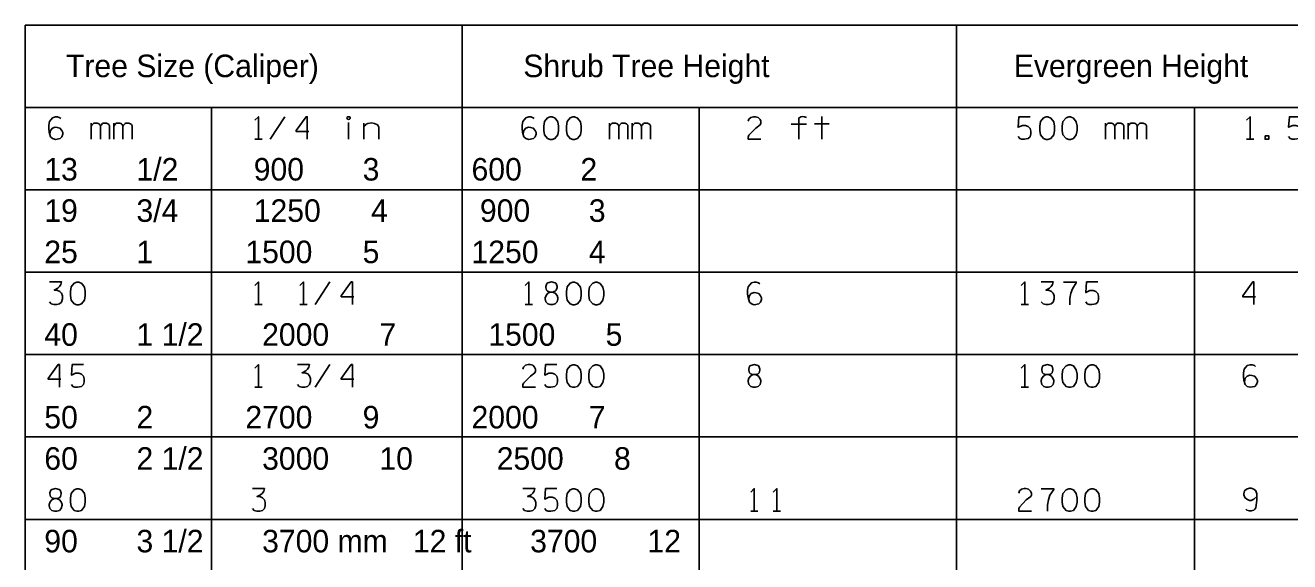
# Model space of a CAD drawing. Extents: x 581737 to 582417, y 498669 to 499109.
# Drawn here: x 581807.6 to 581935.5, y 498737.5 to 498791.8 of the extents above; entities that cross this region are included whole.
import ezdxf

# ---------------------------------------------------------------- set-up
doc = ezdxf.new("R2010")
doc.units = 0
doc.layers.add('Design_PR_Roadway Notes', color=7, linetype='Continuous')

msp = doc.modelspace()

# ---------------------------------------------------------------- linework, layer by layer
at = {"layer": 'Design_PR_Roadway Notes'}
for p, q in [((581807.62, 498791.82), (582140.4, 498791.82)), ((581807.62, 498791.82), (581807.62, 498708.11)), ((581851.81, 498791.82), (581851.81, 498708.11)), ((581901.82, 498791.82), (581901.82, 498708.11)), ((581807.62, 498783.49), (582140.4, 498783.49)), ((581826.44, 498708.11), (581826.44, 498783.49)), ((581875.79, 498708.11), (581875.79, 498783.49)), ((581925.87, 498783.49), (581925.87, 498708.11)), ((581807.62, 498775.16), (582140.4, 498775.16)), ((581807.62, 498766.83), (582140.4, 498766.83)), ((581807.62, 498758.5), (582140.4, 498758.5)), ((581807.62, 498750.17), (582140.4, 498750.17)), ((581807.62, 498741.83), (582140.4, 498741.83))]:
    msp.add_line(p, q, dxfattribs=at)
for points in [[(581811.22, 498782.39), (581811.1, 498782.47), (581810.88, 498782.55), (581810.67, 498782.55), (581810.38, 498782.47), (581810.07, 498782.09), (581810, 498781.73), (581810, 498781.33), (581810.04, 498780.99), (581810.18, 498780.54), (581810.38, 498780.35), (581810.67, 498780.27), (581811.13, 498780.36), (581811.31, 498780.54), (581811.42, 498780.81), (581811.4, 498780.96), (581811.31, 498781.17), (581811.12, 498781.41), (581810.85, 498781.48), (581810.65, 498781.5), (581810.36, 498781.41), (581810.18, 498781.19), (581810.09, 498780.83)], [(581814.28, 498780.29), (581814.28, 498781.93)], [(581814.28, 498781.62), (581814.31, 498781.66), (581814.35, 498781.73), (581814.51, 498781.89), (581814.56, 498781.91), (581814.63, 498781.93), (581814.89, 498781.93), (581814.99, 498781.89), (581815.07, 498781.84), (581815.14, 498781.77), (581815.19, 498781.64), (581815.21, 498781.6), (581815.24, 498781.66), (581815.28, 498781.73), (581815.44, 498781.89), (581815.5, 498781.91), (581815.55, 498781.93), (581815.82, 498781.93), (581815.89, 498781.89), (581815.98, 498781.85), (581816.07, 498781.78), (581816.11, 498781.73), (581816.14, 498781.66), (581816.14, 498780.29)], [(581816.56, 498780.29), (581816.56, 498781.93)], [(581816.56, 498781.62), (581816.59, 498781.66), (581816.63, 498781.73), (581816.79, 498781.89), (581816.84, 498781.91), (581816.91, 498781.93), (581817.17, 498781.93), (581817.27, 498781.89), (581817.35, 498781.84), (581817.42, 498781.77), (581817.47, 498781.64), (581817.49, 498781.6), (581817.52, 498781.66), (581817.56, 498781.73), (581817.72, 498781.89), (581817.78, 498781.91), (581817.83, 498781.93), (581818.1, 498781.93), (581818.17, 498781.89), (581818.26, 498781.85), (581818.35, 498781.78), (581818.39, 498781.73), (581818.42, 498781.66), (581818.42, 498780.29)], [(581830.83, 498782.21), (581831.19, 498782.57), (581831.19, 498780.29)], [(581832.37, 498780.29), (581833.86, 498782.57)], [(581836.3, 498781.08), (581835.01, 498781.08), (581835.01, 498781.17), (581836.02, 498782.57), (581836.14, 498782.57), (581836.14, 498780.29)], [(581840.31, 498782.57), (581840.22, 498782.55), (581840.16, 498782.52), (581840.15, 498782.45), (581840.16, 498782.38), (581840.22, 498782.32), (581840.31, 498782.3), (581840.42, 498782.32), (581840.47, 498782.38), (581840.49, 498782.45), (581840.47, 498782.52), (581840.42, 498782.55), (581840.31, 498782.57)], [(581840.31, 498780.29), (581840.31, 498781.98)], [(581841.85, 498781.53), (581841.98, 498781.69), (581842.1, 498781.82), (581842.26, 498781.89), (581842.62, 498781.94), (581842.93, 498781.89), (581843.23, 498781.75), (581843.32, 498781.66), (581843.38, 498781.51), (581843.38, 498780.29)], [(581841.85, 498780.29), (581841.85, 498781.93)], [(581859.1, 498782.39), (581858.98, 498782.47), (581858.76, 498782.55), (581858.55, 498782.55), (581858.26, 498782.47), (581857.95, 498782.09), (581857.88, 498781.73), (581857.88, 498781.33), (581857.92, 498780.99), (581858.06, 498780.54), (581858.26, 498780.35), (581858.55, 498780.27), (581859.01, 498780.36), (581859.19, 498780.54), (581859.3, 498780.81), (581859.28, 498780.96), (581859.19, 498781.17), (581859, 498781.41), (581858.73, 498781.48), (581858.53, 498781.5), (581858.24, 498781.41), (581858.06, 498781.19), (581857.97, 498780.83)], [(581860.72, 498782.55), (581860.9, 498782.55), (581861.2, 498782.43), (581861.49, 498782.05), (581861.56, 498781.6), (581861.56, 498781.19), (581861.49, 498780.74), (581861.19, 498780.36), (581860.9, 498780.27), (581860.72, 498780.27), (581860.45, 498780.36), (581860.14, 498780.74), (581860.07, 498781.19), (581860.07, 498781.6), (581860.14, 498782.07), (581860.45, 498782.45), (581860.72, 498782.55)], [(581863, 498782.55), (581863.18, 498782.55), (581863.48, 498782.43), (581863.77, 498782.05), (581863.84, 498781.6), (581863.84, 498781.19), (581863.77, 498780.74), (581863.47, 498780.36), (581863.18, 498780.27), (581863, 498780.27), (581862.73, 498780.36), (581862.42, 498780.74), (581862.35, 498781.19), (581862.35, 498781.6), (581862.42, 498782.07), (581862.73, 498782.45), (581863, 498782.55)], [(581866.72, 498780.29), (581866.72, 498781.93)], [(581866.72, 498781.62), (581866.75, 498781.66), (581866.79, 498781.73), (581866.95, 498781.89), (581867, 498781.91), (581867.07, 498781.93), (581867.33, 498781.93), (581867.43, 498781.89), (581867.51, 498781.84), (581867.58, 498781.77), (581867.63, 498781.64), (581867.65, 498781.6), (581867.68, 498781.66), (581867.72, 498781.73), (581867.88, 498781.89), (581867.94, 498781.91), (581867.99, 498781.93), (581868.26, 498781.93), (581868.33, 498781.89), (581868.42, 498781.85), (581868.51, 498781.78), (581868.55, 498781.73), (581868.58, 498781.66), (581868.58, 498780.29)], [(581869, 498780.29), (581869, 498781.93)], [(581869, 498781.62), (581869.03, 498781.66), (581869.07, 498781.73), (581869.23, 498781.89), (581869.28, 498781.91), (581869.35, 498781.93), (581869.61, 498781.93), (581869.71, 498781.89), (581869.79, 498781.84), (581869.86, 498781.77), (581869.91, 498781.64), (581869.93, 498781.6), (581869.96, 498781.66), (581870, 498781.73), (581870.16, 498781.89), (581870.22, 498781.91), (581870.27, 498781.93), (581870.54, 498781.93), (581870.61, 498781.89), (581870.7, 498781.85), (581870.79, 498781.78), (581870.83, 498781.73), (581870.86, 498781.66), (581870.86, 498780.29)], [(581880.74, 498782.11), (581880.81, 498782.32), (581881.01, 498782.5), (581881.28, 498782.57), (581881.47, 498782.57), (581881.74, 498782.5), (581881.94, 498782.3), (581882.03, 498782.11), (581882.03, 498781.91), (581881.96, 498781.75), (581881.51, 498781.41), (581880.81, 498780.69), (581880.74, 498780.51), (581880.74, 498780.29), (581882.03, 498780.29)], [(581885.85, 498780.31), (581885.85, 498782.43), (581886.07, 498782.55), (581886.27, 498782.59), (581886.45, 498782.57), (581886.64, 498782.5)], [(581888.19, 498780.31), (581888.19, 498782.59)], [(581909.25, 498782.57), (581908.13, 498782.57), (581908.04, 498781.5), (581908.47, 498781.69), (581908.78, 498781.69), (581909.07, 498781.59), (581909.25, 498781.39), (581909.34, 498781.12), (581909.34, 498780.83), (581909.25, 498780.54), (581909.07, 498780.36), (581908.67, 498780.29), (581908.4, 498780.29), (581908.2, 498780.36), (581908.04, 498780.56)], [(581910.88, 498782.55), (581911.06, 498782.55), (581911.36, 498782.43), (581911.65, 498782.05), (581911.72, 498781.6), (581911.72, 498781.19), (581911.65, 498780.74), (581911.35, 498780.36), (581911.06, 498780.27), (581910.88, 498780.27), (581910.61, 498780.36), (581910.3, 498780.74), (581910.23, 498781.19), (581910.23, 498781.6), (581910.3, 498782.07), (581910.61, 498782.45), (581910.88, 498782.55)], [(581913.16, 498782.55), (581913.34, 498782.55), (581913.64, 498782.43), (581913.93, 498782.05), (581914, 498781.6), (581914, 498781.19), (581913.93, 498780.74), (581913.63, 498780.36), (581913.34, 498780.27), (581913.16, 498780.27), (581912.89, 498780.36), (581912.58, 498780.74), (581912.51, 498781.19), (581912.51, 498781.6), (581912.58, 498782.07), (581912.89, 498782.45), (581913.16, 498782.55)], [(581916.88, 498780.29), (581916.88, 498781.93)], [(581916.88, 498781.62), (581916.91, 498781.66), (581916.95, 498781.73), (581917.11, 498781.89), (581917.16, 498781.91), (581917.23, 498781.93), (581917.49, 498781.93), (581917.59, 498781.89), (581917.67, 498781.84), (581917.74, 498781.77), (581917.79, 498781.64), (581917.81, 498781.6), (581917.84, 498781.66), (581917.88, 498781.73), (581918.04, 498781.89), (581918.1, 498781.91), (581918.15, 498781.93), (581918.42, 498781.93), (581918.49, 498781.89), (581918.58, 498781.85), (581918.67, 498781.78), (581918.71, 498781.73), (581918.74, 498781.66), (581918.74, 498780.29)], [(581919.16, 498780.29), (581919.16, 498781.93)], [(581919.16, 498781.62), (581919.19, 498781.66), (581919.23, 498781.73), (581919.39, 498781.89), (581919.44, 498781.91), (581919.51, 498781.93), (581919.77, 498781.93), (581919.87, 498781.89), (581919.95, 498781.84), (581920.02, 498781.77), (581920.07, 498781.64), (581920.09, 498781.6), (581920.12, 498781.66), (581920.16, 498781.73), (581920.32, 498781.89), (581920.38, 498781.91), (581920.43, 498781.93), (581920.7, 498781.93), (581920.77, 498781.89), (581920.86, 498781.85), (581920.95, 498781.78), (581920.99, 498781.73), (581921.02, 498781.66), (581921.02, 498780.29)], [(581931.15, 498782.21), (581931.51, 498782.57), (581931.51, 498780.29)], [(581936.61, 498782.57), (581935.49, 498782.57), (581935.4, 498781.5), (581935.83, 498781.69), (581936.14, 498781.69), (581936.43, 498781.59), (581936.61, 498781.39), (581936.7, 498781.12), (581936.7, 498780.83), (581936.61, 498780.54), (581936.43, 498780.36), (581936.03, 498780.29), (581935.76, 498780.29), (581935.56, 498780.36), (581935.4, 498780.56)], [(581815.21, 498780.29), (581815.21, 498781.6)], [(581817.49, 498780.29), (581817.49, 498781.6)], [(581867.65, 498780.29), (581867.65, 498781.6)], [(581869.93, 498780.29), (581869.93, 498781.6)], [(581886.64, 498781.8), (581885.1, 498781.8)], [(581887.43, 498781.84), (581888.92, 498781.84)], [(581917.81, 498780.29), (581917.81, 498781.6)], [(581920.09, 498780.29), (581920.09, 498781.6)], [(581933.03, 498780.65), (581933.39, 498780.65), (581933.39, 498780.29), (581933.03, 498780.29), (581933.03, 498780.65)], [(581830.83, 498780.29), (581831.56, 498780.29)], [(581931.15, 498780.29), (581931.88, 498780.29)], [(581810.07, 498765.85), (581811.28, 498765.85), (581811.21, 498765.58), (581811.08, 498765.39), (581810.9, 498765.21), (581810.54, 498765.03), (581810.81, 498765.03), (581811.1, 498764.9), (581811.28, 498764.72), (581811.37, 498764.43), (581811.37, 498764.13), (581811.28, 498763.82), (581811.08, 498763.64), (581810.81, 498763.57), (581810.51, 498763.57), (581810.24, 498763.64), (581810.07, 498763.84)], [(581812.84, 498765.83), (581813.02, 498765.83), (581813.32, 498765.71), (581813.61, 498765.33), (581813.68, 498764.88), (581813.68, 498764.47), (581813.61, 498764.02), (581813.31, 498763.64), (581813.02, 498763.55), (581812.84, 498763.55), (581812.57, 498763.64), (581812.26, 498764.02), (581812.19, 498764.47), (581812.19, 498764.88), (581812.26, 498765.35), (581812.57, 498765.73), (581812.84, 498765.83)], [(581830.83, 498765.49), (581831.19, 498765.85), (581831.19, 498763.57)], [(581835.39, 498765.49), (581835.75, 498765.85), (581835.75, 498763.57)], [(581836.93, 498763.57), (581838.42, 498765.85)], [(581840.86, 498764.36), (581839.57, 498764.36), (581839.57, 498764.45), (581840.58, 498765.85), (581840.7, 498765.85), (581840.7, 498763.57)], [(581858.19, 498765.49), (581858.55, 498765.85), (581858.55, 498763.57)], [(581860.95, 498764.83), (581861.22, 498764.92), (581861.33, 498765.03), (581861.4, 498765.3), (581861.4, 498765.4), (581861.31, 498765.69), (581861.2, 498765.76), (581860.84, 498765.85), (581860.47, 498765.76), (581860.36, 498765.69), (581860.27, 498765.4), (581860.27, 498765.3), (581860.34, 498765.03), (581860.45, 498764.92), (581860.72, 498764.83), (581860.95, 498764.83), (581861.22, 498764.7), (581861.4, 498764.49), (581861.49, 498764.24), (581861.49, 498764.15), (581861.42, 498763.84), (581861.22, 498763.64), (581860.97, 498763.57), (581860.72, 498763.57), (581860.47, 498763.64), (581860.27, 498763.84), (581860.2, 498764.13), (581860.2, 498764.24), (581860.29, 498764.49), (581860.47, 498764.7), (581860.72, 498764.83)], [(581863, 498765.83), (581863.18, 498765.83), (581863.48, 498765.71), (581863.77, 498765.33), (581863.84, 498764.88), (581863.84, 498764.47), (581863.77, 498764.02), (581863.47, 498763.64), (581863.18, 498763.55), (581863, 498763.55), (581862.73, 498763.64), (581862.42, 498764.02), (581862.35, 498764.47), (581862.35, 498764.88), (581862.42, 498765.35), (581862.73, 498765.73), (581863, 498765.83)], [(581865.28, 498765.83), (581865.46, 498765.83), (581865.76, 498765.71), (581866.05, 498765.33), (581866.12, 498764.88), (581866.12, 498764.47), (581866.05, 498764.02), (581865.75, 498763.64), (581865.46, 498763.55), (581865.28, 498763.55), (581865.01, 498763.64), (581864.7, 498764.02), (581864.63, 498764.47), (581864.63, 498764.88), (581864.7, 498765.35), (581865.01, 498765.73), (581865.28, 498765.83)], [(581881.9, 498765.67), (581881.78, 498765.75), (581881.56, 498765.83), (581881.35, 498765.83), (581881.06, 498765.75), (581880.75, 498765.37), (581880.68, 498765.01), (581880.68, 498764.61), (581880.72, 498764.27), (581880.86, 498763.82), (581881.06, 498763.63), (581881.35, 498763.55), (581881.81, 498763.64), (581881.99, 498763.82), (581882.1, 498764.09), (581882.08, 498764.24), (581881.99, 498764.45), (581881.8, 498764.69), (581881.53, 498764.76), (581881.33, 498764.78), (581881.04, 498764.69), (581880.86, 498764.47), (581880.77, 498764.11)], [(581908.35, 498765.49), (581908.71, 498765.85), (581908.71, 498763.57)], [(581910.39, 498765.85), (581911.6, 498765.85), (581911.53, 498765.58), (581911.4, 498765.39), (581911.22, 498765.21), (581910.86, 498765.03), (581911.13, 498765.03), (581911.42, 498764.9), (581911.6, 498764.72), (581911.69, 498764.43), (581911.69, 498764.13), (581911.6, 498763.82), (581911.4, 498763.64), (581911.13, 498763.57), (581910.83, 498763.57), (581910.56, 498763.64), (581910.39, 498763.84)], [(581912.64, 498765.83), (581913.93, 498765.83), (581913.93, 498765.75), (581913.54, 498765.17), (581913.38, 498764.72), (581913.28, 498764.17), (581913.28, 498763.55)], [(581916.09, 498765.85), (581914.97, 498765.85), (581914.88, 498764.78), (581915.31, 498764.97), (581915.62, 498764.97), (581915.91, 498764.87), (581916.09, 498764.67), (581916.18, 498764.4), (581916.18, 498764.11), (581916.09, 498763.82), (581915.91, 498763.64), (581915.51, 498763.57), (581915.24, 498763.57), (581915.04, 498763.64), (581914.88, 498763.84)], [(581932.06, 498764.36), (581930.77, 498764.36), (581930.77, 498764.45), (581931.78, 498765.85), (581931.9, 498765.85), (581931.9, 498763.57)], [(581830.83, 498763.57), (581831.56, 498763.57)], [(581835.39, 498763.57), (581836.12, 498763.57)], [(581858.19, 498763.57), (581858.92, 498763.57)], [(581908.35, 498763.57), (581909.08, 498763.57)], [(581811.22, 498756), (581809.93, 498756), (581809.93, 498756.09), (581810.94, 498757.49), (581811.06, 498757.49), (581811.06, 498755.21)], [(581813.49, 498757.49), (581812.37, 498757.49), (581812.28, 498756.42), (581812.71, 498756.61), (581813.02, 498756.61), (581813.31, 498756.51), (581813.49, 498756.31), (581813.58, 498756.04), (581813.58, 498755.75), (581813.49, 498755.46), (581813.31, 498755.28), (581812.91, 498755.21), (581812.64, 498755.21), (581812.44, 498755.28), (581812.28, 498755.48)], [(581830.83, 498757.13), (581831.19, 498757.49), (581831.19, 498755.21)], [(581835.15, 498757.49), (581836.36, 498757.49), (581836.29, 498757.22), (581836.16, 498757.03), (581835.98, 498756.85), (581835.62, 498756.67), (581835.89, 498756.67), (581836.18, 498756.54), (581836.36, 498756.36), (581836.45, 498756.07), (581836.45, 498755.77), (581836.36, 498755.46), (581836.16, 498755.28), (581835.89, 498755.21), (581835.59, 498755.21), (581835.32, 498755.28), (581835.15, 498755.48)], [(581836.93, 498755.21), (581838.42, 498757.49)], [(581840.86, 498756), (581839.57, 498756), (581839.57, 498756.09), (581840.58, 498757.49), (581840.7, 498757.49), (581840.7, 498755.21)], [(581857.94, 498757.03), (581858.01, 498757.24), (581858.21, 498757.42), (581858.48, 498757.49), (581858.67, 498757.49), (581858.94, 498757.42), (581859.14, 498757.22), (581859.23, 498757.03), (581859.23, 498756.83), (581859.16, 498756.67), (581858.71, 498756.33), (581858.01, 498755.61), (581857.94, 498755.43), (581857.94, 498755.21), (581859.23, 498755.21)], [(581861.37, 498757.49), (581860.25, 498757.49), (581860.16, 498756.42), (581860.59, 498756.61), (581860.9, 498756.61), (581861.19, 498756.51), (581861.37, 498756.31), (581861.46, 498756.04), (581861.46, 498755.75), (581861.37, 498755.46), (581861.19, 498755.28), (581860.79, 498755.21), (581860.52, 498755.21), (581860.32, 498755.28), (581860.16, 498755.48)], [(581863, 498757.47), (581863.18, 498757.47), (581863.48, 498757.35), (581863.77, 498756.97), (581863.84, 498756.52), (581863.84, 498756.11), (581863.77, 498755.66), (581863.47, 498755.28), (581863.18, 498755.19), (581863, 498755.19), (581862.73, 498755.28), (581862.42, 498755.66), (581862.35, 498756.11), (581862.35, 498756.52), (581862.42, 498756.99), (581862.73, 498757.37), (581863, 498757.47)], [(581865.28, 498757.47), (581865.46, 498757.47), (581865.76, 498757.35), (581866.05, 498756.97), (581866.12, 498756.52), (581866.12, 498756.11), (581866.05, 498755.66), (581865.75, 498755.28), (581865.46, 498755.19), (581865.28, 498755.19), (581865.01, 498755.28), (581864.7, 498755.66), (581864.63, 498756.11), (581864.63, 498756.52), (581864.7, 498756.99), (581865.01, 498757.37), (581865.28, 498757.47)], [(581881.47, 498756.47), (581881.74, 498756.56), (581881.85, 498756.67), (581881.92, 498756.94), (581881.92, 498757.04), (581881.83, 498757.33), (581881.72, 498757.4), (581881.36, 498757.49), (581880.99, 498757.4), (581880.88, 498757.33), (581880.79, 498757.04), (581880.79, 498756.94), (581880.86, 498756.67), (581880.97, 498756.56), (581881.24, 498756.47), (581881.47, 498756.47), (581881.74, 498756.34), (581881.92, 498756.13), (581882.01, 498755.88), (581882.01, 498755.79), (581881.94, 498755.48), (581881.74, 498755.28), (581881.49, 498755.21), (581881.24, 498755.21), (581880.99, 498755.28), (581880.79, 498755.48), (581880.72, 498755.77), (581880.72, 498755.88), (581880.81, 498756.13), (581880.99, 498756.34), (581881.24, 498756.47)], [(581908.35, 498757.13), (581908.71, 498757.49), (581908.71, 498755.21)], [(581911.11, 498756.47), (581911.38, 498756.56), (581911.49, 498756.67), (581911.56, 498756.94), (581911.56, 498757.04), (581911.47, 498757.33), (581911.36, 498757.4), (581911, 498757.49), (581910.63, 498757.4), (581910.52, 498757.33), (581910.43, 498757.04), (581910.43, 498756.94), (581910.5, 498756.67), (581910.61, 498756.56), (581910.88, 498756.47), (581911.11, 498756.47), (581911.38, 498756.34), (581911.56, 498756.13), (581911.65, 498755.88), (581911.65, 498755.79), (581911.58, 498755.48), (581911.38, 498755.28), (581911.13, 498755.21), (581910.88, 498755.21), (581910.63, 498755.28), (581910.43, 498755.48), (581910.36, 498755.77), (581910.36, 498755.88), (581910.45, 498756.13), (581910.63, 498756.34), (581910.88, 498756.47)], [(581913.16, 498757.47), (581913.34, 498757.47), (581913.64, 498757.35), (581913.93, 498756.97), (581914, 498756.52), (581914, 498756.11), (581913.93, 498755.66), (581913.63, 498755.28), (581913.34, 498755.19), (581913.16, 498755.19), (581912.89, 498755.28), (581912.58, 498755.66), (581912.51, 498756.11), (581912.51, 498756.52), (581912.58, 498756.99), (581912.89, 498757.37), (581913.16, 498757.47)], [(581915.44, 498757.47), (581915.62, 498757.47), (581915.92, 498757.35), (581916.21, 498756.97), (581916.28, 498756.52), (581916.28, 498756.11), (581916.21, 498755.66), (581915.91, 498755.28), (581915.62, 498755.19), (581915.44, 498755.19), (581915.17, 498755.28), (581914.86, 498755.66), (581914.79, 498756.11), (581914.79, 498756.52), (581914.86, 498756.99), (581915.17, 498757.37), (581915.44, 498757.47)], [(581932.06, 498757.31), (581931.94, 498757.39), (581931.72, 498757.47), (581931.51, 498757.47), (581931.22, 498757.39), (581930.91, 498757.01), (581930.84, 498756.65), (581930.84, 498756.25), (581930.88, 498755.91), (581931.02, 498755.46), (581931.22, 498755.27), (581931.51, 498755.19), (581931.97, 498755.28), (581932.15, 498755.46), (581932.26, 498755.73), (581932.24, 498755.88), (581932.15, 498756.09), (581931.96, 498756.33), (581931.69, 498756.4), (581931.49, 498756.42), (581931.2, 498756.33), (581931.02, 498756.11), (581930.93, 498755.75)], [(581830.83, 498755.21), (581831.56, 498755.21)], [(581908.35, 498755.21), (581909.08, 498755.21)], [(581810.79, 498743.93), (581811.06, 498744.02), (581811.17, 498744.13), (581811.24, 498744.4), (581811.24, 498744.5), (581811.15, 498744.79), (581811.04, 498744.86), (581810.68, 498744.95), (581810.31, 498744.86), (581810.2, 498744.79), (581810.11, 498744.5), (581810.11, 498744.4), (581810.18, 498744.13), (581810.29, 498744.02), (581810.56, 498743.93), (581810.79, 498743.93), (581811.06, 498743.8), (581811.24, 498743.59), (581811.33, 498743.34), (581811.33, 498743.25), (581811.26, 498742.94), (581811.06, 498742.74), (581810.81, 498742.67), (581810.56, 498742.67), (581810.31, 498742.74), (581810.11, 498742.94), (581810.04, 498743.23), (581810.04, 498743.34), (581810.13, 498743.59), (581810.31, 498743.8), (581810.56, 498743.93)], [(581812.84, 498744.93), (581813.02, 498744.93), (581813.32, 498744.81), (581813.61, 498744.43), (581813.68, 498743.98), (581813.68, 498743.57), (581813.61, 498743.12), (581813.31, 498742.74), (581813.02, 498742.65), (581812.84, 498742.65), (581812.57, 498742.74), (581812.26, 498743.12), (581812.19, 498743.57), (581812.19, 498743.98), (581812.26, 498744.45), (581812.57, 498744.83), (581812.84, 498744.93)], [(581830.59, 498744.95), (581831.8, 498744.95), (581831.73, 498744.68), (581831.6, 498744.49), (581831.42, 498744.31), (581831.06, 498744.13), (581831.33, 498744.13), (581831.62, 498744), (581831.8, 498743.82), (581831.89, 498743.53), (581831.89, 498743.23), (581831.8, 498742.92), (581831.6, 498742.74), (581831.33, 498742.67), (581831.03, 498742.67), (581830.76, 498742.74), (581830.59, 498742.94)], [(581857.95, 498744.95), (581859.16, 498744.95), (581859.09, 498744.68), (581858.96, 498744.49), (581858.78, 498744.31), (581858.42, 498744.13), (581858.69, 498744.13), (581858.98, 498744), (581859.16, 498743.82), (581859.25, 498743.53), (581859.25, 498743.23), (581859.16, 498742.92), (581858.96, 498742.74), (581858.69, 498742.67), (581858.39, 498742.67), (581858.12, 498742.74), (581857.95, 498742.94)], [(581861.37, 498744.95), (581860.25, 498744.95), (581860.16, 498743.88), (581860.59, 498744.07), (581860.9, 498744.07), (581861.19, 498743.97), (581861.37, 498743.77), (581861.46, 498743.5), (581861.46, 498743.21), (581861.37, 498742.92), (581861.19, 498742.74), (581860.79, 498742.67), (581860.52, 498742.67), (581860.32, 498742.74), (581860.16, 498742.94)], [(581863, 498744.93), (581863.18, 498744.93), (581863.48, 498744.81), (581863.77, 498744.43), (581863.84, 498743.98), (581863.84, 498743.57), (581863.77, 498743.12), (581863.47, 498742.74), (581863.18, 498742.65), (581863, 498742.65), (581862.73, 498742.74), (581862.42, 498743.12), (581862.35, 498743.57), (581862.35, 498743.98), (581862.42, 498744.45), (581862.73, 498744.83), (581863, 498744.93)], [(581865.28, 498744.93), (581865.46, 498744.93), (581865.76, 498744.81), (581866.05, 498744.43), (581866.12, 498743.98), (581866.12, 498743.57), (581866.05, 498743.12), (581865.75, 498742.74), (581865.46, 498742.65), (581865.28, 498742.65), (581865.01, 498742.74), (581864.7, 498743.12), (581864.63, 498743.57), (581864.63, 498743.98), (581864.7, 498744.45), (581865.01, 498744.83), (581865.28, 498744.93)], [(581880.99, 498744.59), (581881.35, 498744.95), (581881.35, 498742.67)], [(581883.27, 498744.59), (581883.63, 498744.95), (581883.63, 498742.67)], [(581908.1, 498744.49), (581908.17, 498744.7), (581908.37, 498744.88), (581908.64, 498744.95), (581908.83, 498744.95), (581909.1, 498744.88), (581909.3, 498744.68), (581909.39, 498744.49), (581909.39, 498744.29), (581909.32, 498744.13), (581908.87, 498743.79), (581908.17, 498743.07), (581908.1, 498742.89), (581908.1, 498742.67), (581909.39, 498742.67)], [(581910.36, 498744.93), (581911.65, 498744.93), (581911.65, 498744.85), (581911.26, 498744.27), (581911.1, 498743.82), (581911, 498743.27), (581911, 498742.65)], [(581913.16, 498744.93), (581913.34, 498744.93), (581913.64, 498744.81), (581913.93, 498744.43), (581914, 498743.98), (581914, 498743.57), (581913.93, 498743.12), (581913.63, 498742.74), (581913.34, 498742.65), (581913.16, 498742.65), (581912.89, 498742.74), (581912.58, 498743.12), (581912.51, 498743.57), (581912.51, 498743.98), (581912.58, 498744.45), (581912.89, 498744.83), (581913.16, 498744.93)], [(581915.44, 498744.93), (581915.62, 498744.93), (581915.92, 498744.81), (581916.21, 498744.43), (581916.28, 498743.98), (581916.28, 498743.57), (581916.21, 498743.12), (581915.91, 498742.74), (581915.62, 498742.65), (581915.44, 498742.65), (581915.17, 498742.74), (581914.86, 498743.12), (581914.79, 498743.57), (581914.79, 498743.98), (581914.86, 498744.45), (581915.17, 498744.83), (581915.44, 498744.93)], [(581932.19, 498744.15), (581931.9, 498743.86), (581931.62, 498743.75), (581931.44, 498743.73), (581931.17, 498743.86), (581930.97, 498744.04), (581930.88, 498744.32), (581930.88, 498744.41), (581930.95, 498744.72), (581931.15, 498744.88), (581931.44, 498744.97), (581931.62, 498744.97), (581931.88, 498744.88), (581932.1, 498744.72), (581932.19, 498744.41), (581932.19, 498743.75), (581932.15, 498743.52), (581932.08, 498743.01), (581931.99, 498742.85), (581931.88, 498742.76), (581931.62, 498742.69), (581931.44, 498742.69), (581931.17, 498742.76), (581931.06, 498742.85)], [(581880.99, 498742.67), (581881.72, 498742.67)], [(581883.27, 498742.67), (581884, 498742.67)]]:
    msp.add_lwpolyline(points, dxfattribs=at)

# ---------------------------------------------------------------- texts
for s, p in [('Tree Size (Caliper)', (581811.73, 498786.57)), ('Shrub Tree Height', (581857.99, 498786.57)), ('Evergreen Height', (581907.6, 498786.57)), ('13       1/2         900       3           600       2', (581809.54, 498776.11)), ('19       3/4         1250      4           900       3', (581809.54, 498771.93)), ('25       1           1500      5           1250      4', (581809.54, 498767.75)), ('40       1 1/2       2000      7           1500      5', (581809.54, 498759.39)), ('50       2           2700      9           2000      7', (581809.54, 498751.03)), ('60       2 1/2       3000      10          2500      8', (581809.54, 498746.85)), ('90       3 1/2       3700 mm   12 ft       3700      12', (581809.54, 498738.49))]:
    msp.add_text(s, height=2.28, dxfattribs=at).set_placement(p)

doc.saveas('drawing.dxf')
